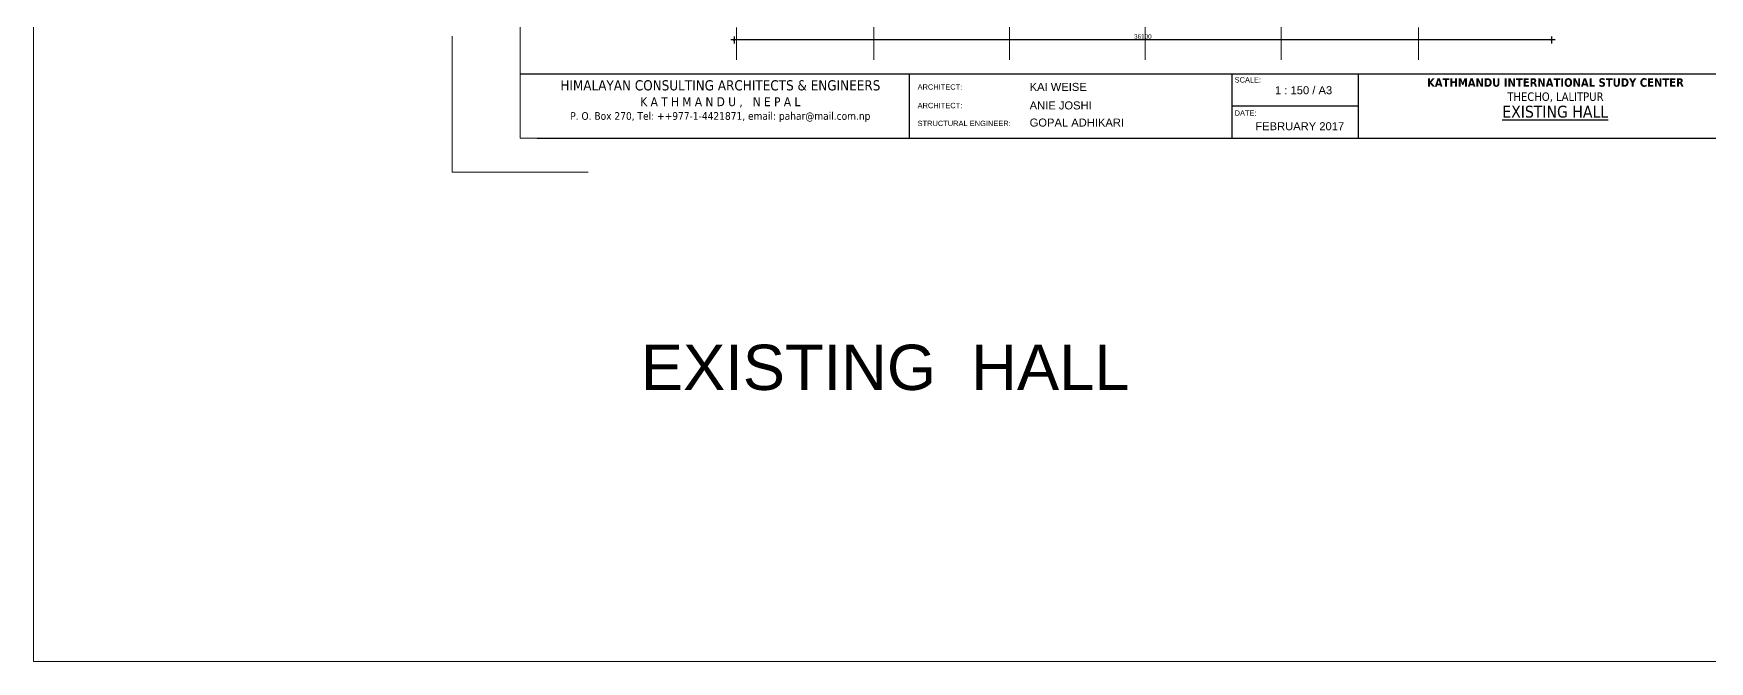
# Model space of a CAD drawing. Header units: inches. Extents: x 527934 to 2134587, y -408734 to 227304.
# Drawn here: x 1895595 to 1969602, y -51169 to -23437 of the extents above; entities that cross this region are included whole.
import ezdxf

# ---------------------------------------------------------------- set-up
doc = ezdxf.new("R2010")
doc.units = ezdxf.units.IN
doc.header["$MEASUREMENT"] = 0
doc.linetypes.add('CENTER', pattern=[2, 1.25, -0.25, 0.25, -0.25])
for name, color, linetype, lineweight in [('centre line', 1, 'CENTER', 9), ('dim', 253, 'Continuous', 9), ('partition wall', 5, 'Continuous', 20), ('TITLE THIN', 7, 'Continuous', 25)]:
    doc.layers.add(name, color=color, linetype=linetype, lineweight=lineweight)
doc.layers.add('paper', color=4, linetype='Continuous', lineweight=0, plot=False)
doc.styles.get("Standard").update_dxf_attribs({"font": 'arial.ttf'})
doc.dimstyles.new('dim 100', dxfattribs={"dimtxt": 200, "dimasz": 90, "dimexe": 150, "dimexo": 150, "dimgap": 50, "dimtad": 1, "dimdec": 0, "dimzin": 0, "dimdsep": 46, "dimtxsty": 'Standard', "dimblk": 'ARCHTICK', "dimcen": 100, "dimdle": 150, "dimazin": 0, "dimtfac": 1, "dimtdec": 0, "dimtix": 1, "dimtmove": 2, "dimatfit": 3, "dimfxl": 150, "dimfxlon": 1, "dimtolj": 1, "dimtzin": 0, "dimarcsym": 0})

# ---------------------------------------------------------------- blocks, each defined once
blk = doc.blocks.new('_ArchTick')
at = {"color": 0, "linetype": 'ByBlock', "const_width": 0.15}
blk.add_lwpolyline([(-0.5, -0.5), (0.5, 0.5)], dxfattribs=at)
blk = doc.blocks.new('*D2294')
at = {"layer": 'Defpoints', "color": 0, "ltscale": 400}
for p in [(1926531, -11766), (1962631, -11766), (1926531, -23721)]:
    blk.add_point(p, dxfattribs=at)
at = {"layer": 'dim', "color": 0, "lineweight": -2, "ltscale": 400}
for p, q in [((1926531, -23571), (1926531, -23871)), ((1962631, -23571), (1962631, -23871)), ((1962781, -23721), (1926381, -23721))]:
    blk.add_line(p, q, dxfattribs=at)
at = {"layer": 'dim', "color": 0, "lineweight": -2, "ltscale": 400, "xscale": 90, "yscale": 90, "zscale": 90, "rotation": 180}
blk.add_blockref('_ArchTick', (1926531, -23721), dxfattribs=at)
at = {"layer": 'dim', "color": 0, "lineweight": -2, "ltscale": 400, "xscale": 90, "yscale": 90, "zscale": 90}
blk.add_blockref('_ArchTick', (1962631, -23721), dxfattribs=at)
at = {"layer": 'dim', "color": 0, "ltscale": 400, "insert": (1944581, -23569), "char_height": 200, "attachment_point": 5}
blk.add_mtext('\\A1;36100', dxfattribs=at)

msp = doc.modelspace()

# ---------------------------------------------------------------- linework, layer by layer
at = {"layer": 'centre line', "ltscale": 1500}
for p, q in [((1926640.8, 12822.1), (1926640.8, -24602)), ((1932695.8, 12884.6), (1932695.8, -24602)), ((1938685.8, 12884.6), (1938685.8, -24602)), ((1944680.8, 12884.6), (1944680.8, -24602)), ((1950685.8, 12884.6), (1950685.8, -24602)), ((1956750.8, 12822.1), (1956750.8, -24602))]:
    msp.add_line(p, q, dxfattribs=at)
at = {"layer": 'dim', "ltscale": 400}
msp.add_lwpolyline([(1917082.5, 13493), (1975582.5, 13493), (1975582.5, -28057), (1917082.5, -28057)], close=True, dxfattribs=at)
at = {"layer": 'paper'}
msp.add_lwpolyline([(1920082.5, -29557), (1914082.5, -29557), (1914082.5, -23557)], dxfattribs=at)
at = {"layer": 'partition wall', "color": 3, "ltscale": 0.25}
msp.add_lwpolyline([(1895595, 31514), (2009952.5, 31514), (2009952.5, -51169), (1895595, -51169)], close=True, dxfattribs=at)
at = {"layer": 'TITLE THIN'}
for p, q in [((1975582.5, -25230.6), (1917082.5, -25230.6)), ((1934272.5, -28057), (1934272.5, -25230.6)), ((1948507.4, -25230.6), (1948507.4, -28057)), ((1954084.2, -25230.6), (1954084.2, -28057)), ((1954084.2, -26643.8), (1948507.4, -26643.8)), ((1917832.5, -28057), (1975582.5, -28057))]:
    msp.add_line(p, q, dxfattribs=at)

# ---------------------------------------------------------------- texts
for s, insert, char_height, width, attachment_point in [('{\\fTahoma|b0|i0|c0|p34;\\H0.8845x;HIMALAYAN CONSULTING ARCHITECTS & ENGINEERS\\H1.131x;\\P\\H0.7778x;K A T H M A N D U ,   N E P A L\\P\\H0.8572x;P. O. Box 270, Tel: ++977-1-4421871, email: pahar@mail.com.np}', (1925923.1, -25499.1), 508.76, 15997.685, 2), ('ARCHITECT:', (1934633.3, -25680.2), 235.54, 2414.256, 1), ('KAI WEISE', (1939581.6, -25617.4), 353.31, 5829.161, 1), ('{\\fArial|b0|i0|c0|p34;SCALE:}', (1948632.3, -25367.2), 235.537, 2414.256, 1), ('1 : 150 / A3', (1950416.8, -25764.4), 353.306, 2998.665, 1), ('{\\fTahoma|b1|i0|c0|p34;KATHMANDU INTERNATIONAL STUDY CENTER\\P\\fTahoma|b0|i0|c0|p34;THECHO, LALITPUR}', (1962798.7, -25412.3), 375, 18484.876, 2), ('ARCHITECT:', (1934633.3, -26498.5), 235.54, 2414.256, 1), ('ANIE JOSHI', (1939581.6, -26435.8), 353.31, 5829.161, 1), ('{\\fTahoma|b0|i0|c0|p34;\\LEXISTING HALL}', (1962789.4, -26624.6), 525, 16016.55, 2), ('{\\fArial|b0|i0|c0|p34;STRUCTURAL ENGINEER:}', (1934633.3, -27288.5), 235.537, 5061.685, 1), ('{\\fArial|b0|i0|c0|p34;GOPAL ADHIKARI}', (1939581.6, -27192.6), 353.306, 5829.161, 1), ('{\\fArial|b0|i0|c0|p34;DATE:}', (1948632.3, -26831.4), 235.537, 2414.256, 1), ('FEBRUARY 2017', (1949547, -27354.5), 353.306, 4971.417, 1), ('EXISTING  HALL ', (1922412, -37179), 2000, 53343.229, 1)]:
    msp.add_mtext(s, dxfattribs=dict(at, insert=insert, char_height=char_height, width=width, attachment_point=attachment_point))

# ---------------------------------------------------------------- dimensions: what is measured, and where the dimension line sits
at = {"layer": 'dim', "ltscale": 400}
dim = msp.add_linear_dim(base=(1926530.8, -23721.2), p1=(1962630.8, -11766.4), p2=(1926530.8, -11766.4), dimstyle='dim 100', override={"dimpost": '\\X'}, dxfattribs=at)
dim.commit()
dim.dimension.update_dxf_attribs({"geometry": '*D2294', "text_midpoint": (1944580.8, -23569)})

doc.saveas('drawing.dxf')
